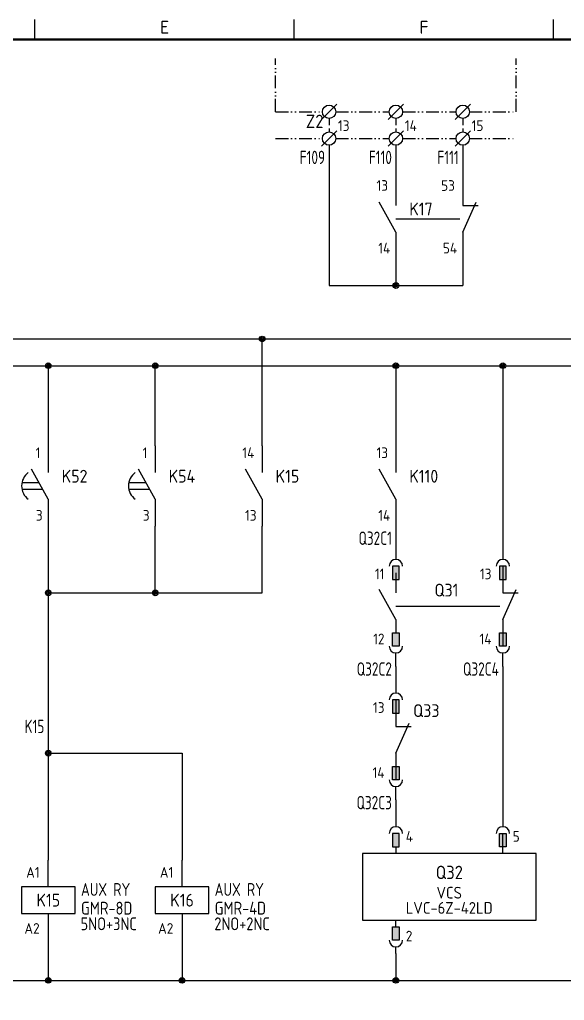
# Model space of a CAD drawing. Header units: millimetres. Extents: x 0 to 556, y 1 to 306.
# Drawn here: x 207.1 to 309, y 103.8 to 287.2 of the extents above; entities that cross this region are included whole.
import ezdxf
from ezdxf.enums import TextEntityAlignment as Align

# ---------------------------------------------------------------- set-up
doc = ezdxf.new("R2010")
doc.units = ezdxf.units.MM
doc.linetypes.add('ACAD_ISO12W100', pattern=[21, 12, -3, 0, -3, 0, -3])
doc.linetypes.add('HIDDEN', pattern=[0.375, 0.25, -0.125])
for name, color, linetype in [('LINK', 7, 'Continuous'), ('MISC', 7, 'Continuous'), ('Sheet Line', 3, 'Continuous'), ('Sheet Text', 2, 'Continuous'), ('SYMS', 7, 'Continuous'), ('TAGS', 7, 'Continuous'), ('TERMS', 7, 'Continuous'), ('WIRE_YELLOW', 2, 'Continuous'), ('WIREFIXED', 7, 'Continuous')]:
    doc.layers.add(name, color=color, linetype=linetype)
doc.layers.add('Sheet Out Line', color=2, linetype='Continuous', lineweight=50)
doc.styles.add('WD', font='ISOCP2.shx')
doc.styles.add('WD_IEC', font='ISOCP2.shx', dxfattribs={"width": 1.1, "height": 2.4, "bigfont": 'whgtxt.shx'})

# ---------------------------------------------------------------- blocks, each defined once
blk = doc.blocks.new('LSSA3')
at = {"layer": 'Sheet Line'}
for p, q in [((210, 283.5), (210, 287.25)), ((258.5, 283.5), (258.5, 287.25)), ((307, 283.5), (307, 287.25))]:
    blk.add_line(p, q, dxfattribs=at)
at = {"layer": 'Sheet Out Line'}
blk.add_lwpolyline([(16, 6.5), (404, 6.5), (404, 283.5), (16, 283.5)], close=True, dxfattribs=at)
at = {"style": 'WD_IEC', "width": 1.1}
for tag, height, p in [('DESC4', 2.4, (57.5, 39.5)), ('CUSTOMERS31', 3.8, (219, 38)), ('TITLE1', 3.6, (333, 37.5)), ('CUSTOMERS21', 3.8, (219, 35.25)), ('DESC3', 2.4, (57.5, 33.5)), ('CUSTOMERS32', 3.8, (219, 32.5)), ('TITLE2', 3.6, (333, 32.5)), ('CUSTOMERS22', 3.8, (219, 29.75)), ('RN', 3.5, (398, 28.75)), ('DESC2', 2.4, (57.5, 27.5)), ('CUSTOMERS33', 3.8, (219, 27)), ('TITLE3', 3.6, (333, 27.5)), ('DESC1', 2.4, (57.5, 21.5)), ('WORKNO', 3.5, (365.5, 18.5)), ('FILE', 2.4, (314, 18.5)), ('DESC0', 2.4, (57.5, 15.5)), ('SHN', 2.4, (395, 12)), ('TSH', 2.4, (401, 9))]:
    blk.add_attdef(tag, text='', height=height, dxfattribs=at).set_placement(p, align=Align.MIDDLE_CENTER)
at = {"style": 'WD_IEC'}
for tag, p in [('DATE4', (96.5, 39.5)), ('DRWN4', (111.5, 39.5)), ('DSGN4', (126.5, 39.5)), ('CHKD4', (141.5, 39.5)), ('APPD4', (156.5, 39.5)), ('DATE3', (96.5, 33.5)), ('DRWN3', (111.5, 33.5)), ('DSGN3', (126.5, 33.5)), ('CHKD3', (141.5, 33.5)), ('APPD3', (156.5, 33.5)), ('DATE2', (96.5, 27.5)), ('DRWN2', (111.5, 27.5)), ('DSGN2', (126.5, 27.5)), ('CHKD2', (141.5, 27.5)), ('APPD2', (156.5, 27.5)), ('DATE1', (96.5, 21.5)), ('DRWN1', (111.5, 21.5)), ('DSGN1', (126.5, 21.5)), ('CHKD1', (141.5, 21.5)), ('APPD1', (156.5, 21.5)), ('DATE0', (96.5, 15.5)), ('DRWN0', (111.5, 15.5)), ('DSGN0', (126.5, 15.5)), ('CHKD0', (141.5, 15.5)), ('APPD0', (156.5, 15.5))]:
    blk.add_attdef(tag, text='', height=2.4, dxfattribs=at).set_placement(p, align=Align.MIDDLE_CENTER)
at = {"style": 'WD_IEC', "width": 1.1}
for tag, p in [('DWG1ST', (345, 10.5)), ('DWGNO', (373.49, 10.5))]:
    blk.add_attdef(tag, text='', height=3.5, dxfattribs=at).set_placement(p, align=Align.MIDDLE_LEFT)
at = {"style": 'WD_IEC', "width": 1.1, "flags": 9}
blk.add_attdef('WD_TB', (0, 0), '', height=2.4, dxfattribs=at)
at = {"layer": 'Sheet Text', "style": 'WD_IEC', "width": 1.1}
for s, p in [('E', (234.25, 284.62)), ('F', (282.75, 284.62))]:
    blk.add_text(s, height=2.4, dxfattribs=at).set_placement(p, align=Align.CENTER)
blk = doc.blocks.new('VA21_VCSQ2')
for p, q in [((0, 0), (0, -1.25)), ((20, 0), (20, -1.25)), ((20, -6.25), (20, -2.5)), ((0, -5), (0, -6.25)), ((26.25, -6.25), (-6.25, -6.25)), ((-6.25, -6.25), (-6.25, -18.75)), ((0, -6.25), (0, -6.25)), ((26.25, -18.75), (26.25, -6.25)), ((-6.25, -10.01), (-6.25, -10.01)), ((-6.25, -18.75), (26.25, -18.75)), ((0, -18.75), (0, -18.75)), ((0, -20), (0, -18.75)), ((0, -25), (0, -23.75))]:
    blk.add_line(p, q)
for points in [[(0.62, -2.5), (-0.62, -2.5), (-0.62, -5), (0.62, -5)], [(19.38, -2.5), (20.62, -2.5), (20.62, -5), (19.38, -5)], [(0.62, -22.5), (-0.62, -22.5), (-0.62, -20), (0.62, -20)]]:
    blk.add_lwpolyline(points, close=True)
for centre, start, end in [((0, -2.5), 0, 180), ((20, -2.5), 0, 180), ((0, -22.5), 180, 0)]:
    blk.add_arc(centre, 1.25, start, end)
for points in [[(0.62, -5), (0.62, -2.5), (-0.62, -5), (-0.62, -2.5)], [(19.38, -5), (19.38, -2.5), (20.62, -5), (20.62, -2.5)], [(0.62, -20), (0.62, -22.5), (-0.62, -20), (-0.62, -22.5)]]:
    blk.add_solid(points)
at = {"flags": 1}
for tag, p, height, style in [('X2TERM01', (0, 0), 0.08, 'WD'), ('X2TERM03', (20, 0), 0.08, 'WD'), ('CAT', (26.86, -9.24), 1, 'WD_IEC'), ('FAMILY', (26.85, -10.78), 1, 'WD_IEC'), ('CATDESC', (26.85, -12.28), 1, 'WD_IEC'), ('MFG', (26.9, -13.57), 1, 'WD_IEC'), ('ASSYCODE', (26.79, -14.93), 1, 'WD_IEC'), ('RATING10', (26.79, -16.3), 1, 'WD_IEC'), ('RATING1', (26.79, -17.67), 1, 'WD_IEC'), ('RATING2', (26.79, -19.04), 1, 'WD_IEC'), ('X8TERM02', (0, -25), 0.08, 'WD')]:
    blk.add_attdef(tag, p, '', height=height, dxfattribs=dict(at, style=style))
at = {"linetype": 'Continuous', "style": 'WD'}
for tag, p in [('TERM01', (1.85, -3.08)), ('TERM03', (21.85, -3.08)), ('TERM02', (1.85, -21.72))]:
    blk.add_attdef(tag, text='', height=2, dxfattribs=at).set_placement(p, align=Align.MIDDLE_LEFT)
at = {"style": 'WD_IEC', "flags": 1}
for tag, p in [('LOC', (26.95, -7.35)), ('INST', (26.98, -6.05))]:
    blk.add_attdef(tag, text='', height=1, dxfattribs=at).set_placement(p, align=Align.MIDDLE_LEFT)
at = {"style": 'WD_IEC'}
for tag, height, p in [('TAG1', 2.5, (9.99, -9.81)), ('RATING12', 2.2, (9.97, -13.6)), ('RATING11', 2.2, (9.97, -16.45))]:
    blk.add_attdef(tag, text='', height=height, dxfattribs=at).set_placement(p, align=Align.MIDDLE_CENTER)
at = {"lineweight": 9, "style": 'WD_IEC'}
for tag, p in [('NO', (-4.31, -38.19)), ('NC', (-4.31, -41.69))]:
    blk.add_attdef(tag, text='', height=2.5, dxfattribs=at).set_placement(p, align=Align.TOP_RIGHT)
for tag, p in [('XREFNO', (-2.81, -38.19)), ('XREFNC', (-2.81, -41.69))]:
    blk.add_attdef(tag, text='', height=2.5, dxfattribs=at).set_placement(p, align=Align.TOP_LEFT)
blk = doc.blocks.new('WDDOT')
for radius in [0.529, 0.33, 0.164]:
    blk.add_circle((0, 0), radius)
blk = doc.blocks.new('VJ11_AUXRY_Q1')
for p, q in [((0, 2.5), (0, 7.5)), ((0, -2.5), (0, -7.5))]:
    blk.add_line(p, q)
blk.add_lwpolyline([(-5, 2.5), (-5, -2.5), (5, -2.5), (5, 2.5)], close=True)
at = {"style": 'WD_IEC', "flags": 1}
for tag, p, height in [('X2TERM01', (0, 7.5), 0.32), ('X4LINK', (-5, 0), 0.32), ('X1LINK', (5, 0), 0.32), ('INST', (2.17, -4.46), 1), ('LOC', (2.14, -5.76), 1), ('X8TERM02', (0, -7.5), 0.32), ('FAMILY', (2.27, -7.15), 1), ('CAT', (2.31, -9.98), 1), ('MFG', (2.34, -8.68), 1), ('ASSYCODE', (2.25, -11.11), 1), ('WDTAGALT', (2.25, -12.35), 1), ('PEER_PINLIST', (2.25, -13.65), 1)]:
    blk.add_attdef(tag, p, '', height=height, dxfattribs=at)
at = {"style": 'WD_IEC'}
for tag, p in [('TERM01', (-1.63, 4.2)), ('TERM02', (-1.63, -6.29))]:
    blk.add_attdef(tag, text='', height=2, dxfattribs=at).set_placement(p, align=Align.RIGHT)
for tag, p, width in [('RATING12', (6.11, 0.8), 0.85), ('RATING11', (6.11, -2.7), 0.9), ('RATING1', (6.04, -5.62), 0.9)]:
    blk.add_attdef(tag, p, '', height=2.4, dxfattribs=dict(at, width=width))
blk.add_attdef('TAG1', text='', height=2.4, dxfattribs=at).set_placement((0, 0), align=Align.MIDDLE_CENTER)
at = {"lineweight": 9, "style": 'WD_IEC'}
for tag, p in [('NO', (-5.5, -16.5)), ('NC', (-5.5, -20))]:
    blk.add_attdef(tag, text='', height=2.5, dxfattribs=at).set_placement(p, align=Align.TOP_RIGHT)
for tag, p in [('XREFNO', (-4, -16.5)), ('XREFNC', (-4, -20))]:
    blk.add_attdef(tag, text='', height=2.5, dxfattribs=at).set_placement(p, align=Align.TOP_LEFT)
blk = doc.blocks.new('VJ321_TIMER1')
for p, q in [((0, 7.5), (0, 2.5)), ((0, -2.5), (-3.12, 3.12)), ((-4.94, 0.62), (-1.74, 0.62)), ((-4.94, -0.62), (-1.04, -0.62)), ((0, -2.5), (0, -7.5))]:
    blk.add_line(p, q)
blk.add_arc((-1.88, 0), 3.12, 126.8699, 233.1301)
at = {"style": 'WD_IEC', "flags": 1}
for tag, p in [('X2TERM01', (0, 7.5)), ('X4LINK', (-5.75, 0)), ('X1LINK', (-0.5, 0)), ('X8TERM02', (0, -7.5))]:
    blk.add_attdef(tag, p, '', height=0.32, dxfattribs=at)
at = {"linetype": 'Continuous', "style": 'WD_IEC'}
for tag, p in [('TERM01', (-1.47, 5.21)), ('TERM02', (-1.06, -6.5))]:
    blk.add_attdef(tag, text='', height=2, dxfattribs=at).set_placement(p, align=Align.RIGHT)
at = {"style": 'WD', "flags": 1}
for tag, p in [('INST', (-7.16, 1.33)), ('LOC', (-7.26, -0.03)), ('FAMILY', (-7.22, -2.55)), ('XREF', (-7.24, -1.29)), ('CONTACT', (-7.29, -3.89))]:
    blk.add_attdef(tag, text='', height=1, dxfattribs=at).set_placement(p, align=Align.RIGHT)
at = {"style": 'WD_IEC'}
for tag, p in [('TAG2', (2.5, 0.62)), ('TEXT1', (2.5, -2.89)), ('TEXT2', (2.5, -6.09))]:
    blk.add_attdef(tag, p, '', height=2.4, dxfattribs=at)
blk = doc.blocks.new('VB421_AUXCONTACT1')
for p, q in [((0, 7.5), (0, 2.5)), ((0, -2.5), (-3.12, 3.12)), ((0, -2.5), (0, -7.5))]:
    blk.add_line(p, q)
at = {"style": 'WD_IEC', "flags": 1}
for tag, p, height in [('X2TERM01', (0, 7.5), 0.34), ('X4LINK', (-2.75, 0), 0.32), ('X1LINK', (0, 0), 0.34), ('X8TERM02', (0, -7.5), 0.34)]:
    blk.add_attdef(tag, p, '', height=height, dxfattribs=at)
at = {"linetype": 'Continuous', "style": 'WD_IEC'}
for tag, p in [('TERM01', (-1.47, 5.21)), ('TERM02', (-1.06, -6.5))]:
    blk.add_attdef(tag, text='', height=2, dxfattribs=at).set_placement(p, align=Align.RIGHT)
at = {"style": 'WD_IEC'}
for tag, p in [('TAG2', (2.5, 0.62)), ('TEXT1', (2.5, -2.89)), ('TEXT2', (2.5, -6.09))]:
    blk.add_attdef(tag, p, '', height=2.4, dxfattribs=at)
for tag, p in [('INST', (-2.43, -9.12)), ('LOC', (-2.58, -10.73))]:
    blk.add_attdef(tag, text='', height=1, dxfattribs=at).set_placement(p, align=Align.RIGHT)
at = {"style": 'WD_IEC', "flags": 1}
for tag, p in [('FAMILY', (-2.53, -13.64)), ('XREF', (-2.58, -12.19)), ('CONTACT', (-2.6, -15.24))]:
    blk.add_attdef(tag, text='', height=1, dxfattribs=at).set_placement(p, align=Align.RIGHT)
blk = doc.blocks.new('WD_WNV')
at = {"linetype": 'Continuous', "style": 'WD_IEC', "width": 0.8}
blk.add_attdef('WIRENO', text='', height=2.5, rotation=90, dxfattribs=at).set_placement((-0.75, 0), align=Align.CENTER)
at = {"style": 'WD_IEC', "flags": 1}
for tag, p in [('W08USER', (-1, 0.375)), ('W04USER', (-1, 0.875)), ('W05USER', (-1, 0.75)), ('W09USER', (-1, 0.25)), ('W03USER', (-1, 1)), ('W06USER', (-1, 0.625)), ('W07USER', (-1, 0.5)), ('W02USER', (-1, 1.125)), ('W01USER', (-1, 1.25)), ('W10USER', (-1, 0.125))]:
    blk.add_attdef(tag, text='', height=0.08, dxfattribs=at).set_placement(p, align=Align.CENTER)
blk = doc.blocks.new('HT0_TB1')
blk.add_circle((0, 0), 1.25)
at = {"layer": 'SYMS'}
blk.add_line((-1.44, -1.44), (1.44, 1.44), dxfattribs=at)
at = {"flags": 1}
for tag, p, height, style in [('X4LINK', (-1.25, 0), 0.01, 'WD'), ('X4TERM01', (-1.25, 0), 0.25, 'WD_IEC'), ('X2TERM01', (0, 1.25), 0.25, 'WD_IEC'), ('X1LINK', (1.25, 0), 0.01, 'WD'), ('X1TERM01', (1.25, 0), 0.25, 'WD_IEC'), ('X8TERM01', (0, -1.25), 0.25, 'WD_IEC')]:
    blk.add_attdef(tag, p, '', height=height, dxfattribs=dict(at, style=style))
blk = doc.blocks.new('HT0W_TB1')
blk.add_circle((0, 0), 1.25)
at = {"layer": 'SYMS'}
blk.add_line((-1.44, -1.44), (1.44, 1.44), dxfattribs=at)
at = {"style": 'WD_IEC', "flags": 1}
for tag, p in [('INST', (-1.04, 7.87)), ('LOC', (-1.04, 4.87))]:
    blk.add_attdef(tag, text='', height=2.5, dxfattribs=at).set_placement(p, align=Align.BOTTOM_RIGHT)
at = {"style": 'WD_IEC'}
blk.add_attdef('TAGSTRIP', text='', height=2.5, dxfattribs=at).set_placement((-1.04, 1.87), align=Align.BOTTOM_RIGHT)
blk.add_attdef('TERM01', text='', height=2, dxfattribs=at).set_placement((1.66, 0.81), align=Align.BOTTOM_LEFT)
at = {"flags": 1}
for tag, p, height, style in [('X4LINK', (-1.25, 0), 0.01, 'WD'), ('X4TERM01', (-1.25, 0), 0.25, 'WD_IEC'), ('STRIPSEQ', (-0.02, -0.02), 0.025, 'WD_IEC'), ('X2TERM01', (0, 1.25), 0.25, 'WD_IEC'), ('X1LINK', (1.25, 0), 0.01, 'WD'), ('X1TERM01', (1.25, 0), 0.25, 'WD_IEC'), ('LINKTERM', (-0.02, -0.06), 0.025, 'WD_IEC'), ('X8TERM01', (0, -1.25), 0.25, 'WD_IEC')]:
    blk.add_attdef(tag, p, '', height=height, dxfattribs=dict(at, style=style))
at = {"style": 'WD_IEC', "flags": 1}
for tag, height, p in [('CAT', 1, (-1.95, -2.37)), ('MFG', 1, (-2.09, -3.63)), ('ASSYCODE', 1, (-2.04, -4.92)), ('DESC1', 2, (-1.78, -7.62)), ('DESC2', 2, (-1.78, -10.06)), ('DESC3', 2, (-1.78, -12.55))]:
    blk.add_attdef(tag, text='', height=height, dxfattribs=at).set_placement(p, align=Align.RIGHT)
blk = doc.blocks.new('VB422_AUXCONTACT1')
for p, q in [((0, 7.5), (0, 2.5)), ((0, -2.5), (2.5, 3.12)), ((0, 2.5), (2.87, 2.5)), ((0, -2.5), (0, -7.5))]:
    blk.add_line(p, q)
at = {"style": 'WD_IEC', "flags": 1}
for tag, p, height in [('X2TERM01', (0, 7.5), 0.34), ('X4LINK', (-0.55, 0), 0.32), ('X1LINK', (1.92, 0), 0.32), ('X8TERM02', (0, -7.5), 0.34)]:
    blk.add_attdef(tag, p, '', height=height, dxfattribs=at)
at = {"linetype": 'Continuous', "style": 'WD_IEC'}
for tag, p in [('TERM01', (-1.47, 5.21)), ('TERM02', (-1.06, -6.5))]:
    blk.add_attdef(tag, text='', height=2, dxfattribs=at).set_placement(p, align=Align.RIGHT)
at = {"style": 'WD_IEC'}
for tag, p in [('TAG2', (4.38, 0.62)), ('TEXT1', (4.38, -2.89)), ('TEXT2', (4.38, -6.09))]:
    blk.add_attdef(tag, p, '', height=2.4, dxfattribs=at)
for tag, p in [('INST', (-2.43, -9.12)), ('LOC', (-2.58, -10.73))]:
    blk.add_attdef(tag, text='', height=1, dxfattribs=at).set_placement(p, align=Align.RIGHT)
at = {"style": 'WD_IEC', "flags": 1}
for tag, p in [('FAMILY', (-2.53, -13.64)), ('XREF', (-2.58, -12.19)), ('CONTACT', (-2.6, -15.24))]:
    blk.add_attdef(tag, text='', height=1, dxfattribs=at).set_placement(p, align=Align.RIGHT)
blk = doc.blocks.new('VA121_AUXCONTACT')
for p, q in [((0, 11.25), (0, 8.75)), ((0, 6.25), (0, 2.5)), ((0, -2.5), (-3.12, 3.12)), ((0, -2.5), (0, -5)), ((0, -11.25), (0, -8.75))]:
    blk.add_line(p, q)
for points in [[(0.62, 7.5), (-0.62, 7.5), (-0.62, 5), (0.62, 5)], [(0.62, -7.5), (-0.62, -7.5), (-0.62, -5), (0.62, -5)]]:
    blk.add_lwpolyline(points, close=True)
for centre, start, end in [((0, 7.5), 0, 180), ((0, -7.5), 180, 0)]:
    blk.add_arc(centre, 1.25, start, end)
for points in [[(0.62, 5), (0.62, 7.5), (-0.62, 5), (-0.62, 7.5)], [(0.62, -5), (0.62, -7.5), (-0.62, -5), (-0.62, -7.5)]]:
    blk.add_solid(points)
at = {"flags": 1}
for tag, p, height, style in [('X2TERM01', (0, 11.25), 0.08, 'WD'), ('X4LINK', (-2.42, 0), 0.32, 'WD_IEC'), ('X1LINK', (0, 0), 0.32, 'WD_IEC'), ('X8TERM02', (0, -11.25), 0.08, 'WD')]:
    blk.add_attdef(tag, p, '', height=height, dxfattribs=dict(at, style=style))
at = {"style": 'WD_IEC'}
for tag, p in [('TERM01', (-2.13, 5.04)), ('TERM02', (-2.13, -7.13))]:
    blk.add_attdef(tag, text='', height=2, dxfattribs=at).set_placement(p, align=Align.RIGHT)
for tag, p in [('TAG2', (2.69, 5.46)), ('TEXT1', (2.69, 1.42)), ('TEXT2', (2.69, -1.5))]:
    blk.add_attdef(tag, text='', height=2.4, dxfattribs=at).set_placement(p, align=Align.MIDDLE_LEFT)
at = {"style": 'WD_IEC', "flags": 1}
blk.add_attdef('XREF', text='', height=1.8, dxfattribs=at).set_placement((2.69, -3.96), align=Align.MIDDLE_LEFT)
for tag, p in [('INST', (-2.37, -9.97)), ('LOC', (-2.4, -11.27)), ('FAMILY', (-2.27, -12.66)), ('CONTACT', (-2.27, -14))]:
    blk.add_attdef(tag, text='', height=1, dxfattribs=at).set_placement(p, align=Align.RIGHT)
blk = doc.blocks.new('VA122_AUXCONTACT')
for p, q in [((0, 11.25), (0, 8.75)), ((0, 7.5), (0, 2.5)), ((0, -2.5), (2.5, 3.12)), ((0, 2.5), (2.87, 2.5)), ((0, -2.5), (0, -7.5)), ((0, -11.25), (0, -8.75))]:
    blk.add_line(p, q)
for points in [[(0.62, 7.5), (-0.62, 7.5), (-0.62, 5), (0.62, 5)], [(0.62, -7.5), (-0.62, -7.5), (-0.62, -5), (0.62, -5)]]:
    blk.add_lwpolyline(points, close=True)
for centre, start, end in [((0, 7.5), 0, 180), ((0, -7.5), 180, 0)]:
    blk.add_arc(centre, 1.25, start, end)
for points in [[(0.62, 5), (0.62, 7.5), (-0.62, 5), (-0.62, 7.5)], [(0.62, -5), (0.62, -7.5), (-0.62, -5), (-0.62, -7.5)]]:
    blk.add_solid(points)
at = {"flags": 1}
for tag, p, height, style in [('X2TERM01', (0, 11.25), 0.08, 'WD'), ('X4LINK', (-0.55, 0), 0.32, 'WD_IEC'), ('X1LINK', (1.92, 0), 0.32, 'WD_IEC'), ('X8TERM02', (0, -11.25), 0.08, 'WD')]:
    blk.add_attdef(tag, p, '', height=height, dxfattribs=dict(at, style=style))
at = {"style": 'WD_IEC'}
for tag, p in [('TERM01', (-2.13, 5.04)), ('TERM02', (-2.13, -7.13))]:
    blk.add_attdef(tag, text='', height=2, dxfattribs=at).set_placement(p, align=Align.RIGHT)
for tag, p in [('TAG2', (3.23, 5.46)), ('TEXT1', (3.23, 1.42)), ('TEXT2', (3.23, -1.5))]:
    blk.add_attdef(tag, text='', height=2.4, dxfattribs=at).set_placement(p, align=Align.MIDDLE_LEFT)
at = {"style": 'WD_IEC', "flags": 1}
blk.add_attdef('XREF', text='', height=1.8, dxfattribs=at).set_placement((3.23, -3.96), align=Align.MIDDLE_LEFT)
for tag, p in [('INST', (-2.37, -9.97)), ('LOC', (-2.4, -11.27)), ('FAMILY', (-2.27, -12.66)), ('CONTACT', (-2.27, -14))]:
    blk.add_attdef(tag, text='', height=1, dxfattribs=at).set_placement(p, align=Align.RIGHT)

msp = doc.modelspace()

# ---------------------------------------------------------------- linework, layer by layer
at = {"linetype": 'ACAD_ISO12W100', "ltscale": 0.2}
for p, q in [((255, 270), (255, 280)), ((300, 270), (300, 280)), ((255, 270), (263.75, 270)), ((266.25, 270), (276.25, 270)), ((278.75, 270), (288.75, 270)), ((291.25, 270), (300, 270)), ((255, 265), (263.75, 265)), ((266.25, 265), (276.25, 265)), ((278.75, 265), (288.75, 265)), ((291.25, 265), (300, 265))]:
    msp.add_line(p, q, dxfattribs=at)
at = {"linetype": 'HIDDEN', "ltscale": 5}
for p, q in [((265, 268.75), (265, 266.25)), ((277.5, 268.75), (277.5, 266.25)), ((290, 268.75), (290, 266.25))]:
    msp.add_line(p, q, dxfattribs=at)
at = {"layer": 'LINK'}
for points in [[(277.5, 250), (289.45, 250)], [(277.5, 177.5), (296.95, 177.5)]]:
    msp.add_lwpolyline(points, dxfattribs=at)
at = {"layer": 'WIRE_YELLOW', "linetype": 'Continuous'}
for p, q in [((265, 263.75), (265, 237.5)), ((277.5, 263.75), (277.5, 257.5)), ((290, 263.75), (290, 257.5)), ((277.5, 242.5), (277.5, 237.5)), ((290, 242.5), (290, 237.5)), ((265, 237.5), (290, 237.5)), ((85, 227.5), (387.5, 227.5)), ((252.5, 207.5), (252.5, 227.5)), ((37.5, 222.5), (390, 222.5)), ((212.5, 222.5), (212.5, 207.5)), ((232.5, 207.5), (232.5, 222.5)), ((277.5, 222.5), (277.5, 207.5)), ((297.5, 222.5), (297.5, 188.75)), ((212.5, 192.5), (212.5, 130)), ((232.5, 180), (232.5, 192.5)), ((252.5, 180), (252.5, 192.5)), ((277.5, 192.5), (277.5, 188.75)), ((212.5, 180), (252.5, 180)), ((277.5, 166.25), (277.5, 163.75)), ((297.5, 166.25), (297.5, 137.5)), ((212.5, 150), (237.5, 150)), ((237.5, 150), (237.5, 130)), ((277.5, 141.25), (277.5, 137.5)), ((212.5, 115), (212.5, 107.5)), ((237.5, 115), (237.5, 107.5)), ((277.5, 112.5), (277.5, 107.5)), ((37.5, 107.5), (390, 107.5))]:
    msp.add_line(p, q, dxfattribs=at)

# ---------------------------------------------------------------- block references
at = {"linetype": 'Continuous'}
msp.add_blockref('LSSA3', (0, 0), dxfattribs=at)
at = {"layer": 'SYMS', "color": 2, "linetype": 'Continuous'}
for p in [(265, 270), (277.5, 270), (290, 270)]:
    msp.add_blockref('HT0_TB1', p, dxfattribs=at)
at = {"layer": 'SYMS', "linetype": 'Continuous'}
ref = msp.add_blockref('HT0W_TB1', (265, 265), dxfattribs=at)
ref.add_attrib('TAGSTRIP', 'Z2', dxfattribs={"layer": 'TAGS', "height": 2.5, "style": 'WD_IEC'}).set_placement((263.96, 266.21), align=Align.BOTTOM_RIGHT)
ref.add_attrib('TERM01', '13', dxfattribs={"layer": 'TERMS', "height": 2, "style": 'WD_IEC'}).set_placement((266.66, 265.81), align=Align.BOTTOM_LEFT)
ref = msp.add_blockref('HT0W_TB1', (277.5, 265), dxfattribs=at)
ref.add_attrib('TERM01', '14', dxfattribs={"layer": 'TERMS', "height": 2, "style": 'WD_IEC'}).set_placement((279.16, 265.81), align=Align.BOTTOM_LEFT)
ref = msp.add_blockref('HT0W_TB1', (290, 265), dxfattribs=at)
ref.add_attrib('TERM01', '15', dxfattribs={"layer": 'TERMS', "height": 2, "style": 'WD_IEC'}).set_placement((291.66, 265.81), align=Align.BOTTOM_LEFT)
ref = msp.add_blockref('VB421_AUXCONTACT1', (277.5, 250), dxfattribs=at)
ref.add_attrib('TERM02', '14', dxfattribs={"layer": 'TERMS', "linetype": 'Continuous', "height": 2, "style": 'WD_IEC'}).set_placement((276.44, 243.5), align=Align.RIGHT)
ref.add_attrib('TERM01', '13', dxfattribs={"layer": 'TERMS', "linetype": 'Continuous', "height": 2, "style": 'WD_IEC'}).set_placement((276.03, 255.21), align=Align.RIGHT)
ref.add_attrib('TAG2', 'K17', (280, 250.62), dxfattribs={"layer": 'TAGS', "height": 2.4, "style": 'WD_IEC'})
ref = msp.add_blockref('VB422_AUXCONTACT1', (290, 250), dxfattribs=at)
ref.add_attrib('TERM02', '54', dxfattribs={"layer": 'TERMS', "linetype": 'Continuous', "height": 2, "style": 'WD_IEC'}).set_placement((288.94, 243.5), align=Align.RIGHT)
ref.add_attrib('TERM01', '53', dxfattribs={"layer": 'TERMS', "linetype": 'Continuous', "height": 2, "style": 'WD_IEC'}).set_placement((288.53, 255.21), align=Align.RIGHT)
for p in [(277.5, 237.5), (252.5, 227.5), (212.5, 222.5), (232.5, 222.5), (277.5, 222.5), (297.5, 222.5), (212.5, 180), (232.5, 180), (212.5, 150), (212.5, 107.5), (237.5, 107.5), (277.5, 107.5)]:
    msp.add_blockref('WDDOT', p, dxfattribs=at)
ref = msp.add_blockref('VJ321_TIMER1', (212.5, 200), dxfattribs=at)
ref.add_attrib('TERM02', '3', dxfattribs={"layer": 'TERMS', "linetype": 'Continuous', "height": 2, "style": 'WD_IEC'}).set_placement((211.44, 193.5), align=Align.RIGHT)
ref.add_attrib('TERM01', '1', dxfattribs={"layer": 'TERMS', "linetype": 'Continuous', "height": 2, "style": 'WD_IEC'}).set_placement((211.03, 205.21), align=Align.RIGHT)
ref.add_attrib('TAG2', 'K52', (215, 200.62), dxfattribs={"layer": 'TAGS', "height": 2.4, "style": 'WD_IEC'})
ref = msp.add_blockref('VJ321_TIMER1', (232.5, 200), dxfattribs=at)
ref.add_attrib('TERM02', '3', dxfattribs={"layer": 'TERMS', "linetype": 'Continuous', "height": 2, "style": 'WD_IEC'}).set_placement((231.44, 193.5), align=Align.RIGHT)
ref.add_attrib('TERM01', '1', dxfattribs={"layer": 'TERMS', "linetype": 'Continuous', "height": 2, "style": 'WD_IEC'}).set_placement((231.03, 205.21), align=Align.RIGHT)
ref.add_attrib('TAG2', 'K54', (235, 200.62), dxfattribs={"layer": 'TAGS', "height": 2.4, "style": 'WD_IEC'})
ref = msp.add_blockref('VB421_AUXCONTACT1', (252.5, 200), dxfattribs=at)
ref.add_attrib('TERM02', '13', dxfattribs={"layer": 'TERMS', "linetype": 'Continuous', "height": 2, "style": 'WD_IEC'}).set_placement((251.44, 193.5), align=Align.RIGHT)
ref.add_attrib('TERM01', '14', dxfattribs={"layer": 'TERMS', "linetype": 'Continuous', "height": 2, "style": 'WD_IEC'}).set_placement((251.03, 205.21), align=Align.RIGHT)
ref.add_attrib('TAG2', 'K15', (255, 200.62), dxfattribs={"layer": 'TAGS', "height": 2.4, "style": 'WD_IEC'})
ref = msp.add_blockref('VB421_AUXCONTACT1', (277.5, 200), dxfattribs=at)
ref.add_attrib('TERM02', '14', dxfattribs={"layer": 'TERMS', "linetype": 'Continuous', "height": 2, "style": 'WD_IEC'}).set_placement((276.44, 193.5), align=Align.RIGHT)
ref.add_attrib('TERM01', '13', dxfattribs={"layer": 'TERMS', "linetype": 'Continuous', "height": 2, "style": 'WD_IEC'}).set_placement((276.03, 205.21), align=Align.RIGHT)
ref.add_attrib('TAG2', 'K110', (280, 200.62), dxfattribs={"layer": 'TAGS', "height": 2.4, "style": 'WD_IEC'})
ref = msp.add_blockref('VA121_AUXCONTACT', (277.5, 177.5), dxfattribs=at)
ref.add_attrib('TERM02', '12', dxfattribs={"layer": 'TERMS', "height": 2, "style": 'WD_IEC'}).set_placement((275.37, 170.37), align=Align.RIGHT)
ref.add_attrib('TERM01', '11', dxfattribs={"layer": 'TERMS', "height": 2, "style": 'WD_IEC'}).set_placement((275.37, 182.54), align=Align.RIGHT)
ref.add_attrib('TAG2', 'Q31', dxfattribs={"layer": 'TAGS', "height": 2.4, "style": 'WD_IEC'}).set_placement((284.71, 180.51), align=Align.MIDDLE_LEFT)
ref = msp.add_blockref('VA122_AUXCONTACT', (297.5, 177.5), dxfattribs=at)
ref.add_attrib('TERM02', '14', dxfattribs={"layer": 'TERMS', "height": 2, "style": 'WD_IEC'}).set_placement((295.37, 170.37), align=Align.RIGHT)
ref.add_attrib('TERM01', '13', dxfattribs={"layer": 'TERMS', "height": 2, "style": 'WD_IEC'}).set_placement((295.37, 182.54), align=Align.RIGHT)
ref = msp.add_blockref('VA122_AUXCONTACT', (277.5, 152.5), dxfattribs=at)
ref.add_attrib('TERM02', '14', dxfattribs={"layer": 'TERMS', "height": 2, "style": 'WD_IEC'}).set_placement((275.37, 145.37), align=Align.RIGHT)
ref.add_attrib('TERM01', '13', dxfattribs={"layer": 'TERMS', "height": 2, "style": 'WD_IEC'}).set_placement((275.37, 157.54), align=Align.RIGHT)
ref.add_attrib('TAG2', 'Q33', dxfattribs={"layer": 'TAGS', "height": 2.4, "style": 'WD_IEC'}).set_placement((280.73, 157.96), align=Align.MIDDLE_LEFT)
ref = msp.add_blockref('VA21_VCSQ2', (277.5, 137.5), dxfattribs=at)
ref.add_attrib('TERM02', '2', dxfattribs={"layer": 'TERMS', "linetype": 'Continuous', "height": 2, "style": 'WD'}).set_placement((279.35, 115.78), align=Align.MIDDLE_LEFT)
ref.add_attrib('TERM03', '5', dxfattribs={"layer": 'TERMS', "linetype": 'Continuous', "height": 2, "style": 'WD'}).set_placement((299.35, 134.42), align=Align.MIDDLE_LEFT)
ref.add_attrib('TERM01', '4', dxfattribs={"layer": 'TERMS', "linetype": 'Continuous', "height": 2, "style": 'WD'}).set_placement((279.35, 134.42), align=Align.MIDDLE_LEFT)
ref.add_attrib('RATING11', 'LVC-6Z-42LD', dxfattribs={"layer": 'MISC', "height": 2.2, "style": 'WD_IEC'}).set_placement((287.47, 121.05), align=Align.MIDDLE_CENTER)
ref.add_attrib('RATING12', 'VCS', dxfattribs={"layer": 'MISC', "height": 2.2, "style": 'WD_IEC'}).set_placement((287.47, 123.9), align=Align.MIDDLE_CENTER)
ref.add_attrib('TAG1', 'Q32', dxfattribs={"layer": 'TAGS', "height": 2.5, "style": 'WD_IEC'}).set_placement((287.49, 127.69), align=Align.MIDDLE_CENTER)
ref = msp.add_blockref('VJ11_AUXRY_Q1', (212.5, 122.5), dxfattribs=at)
ref.add_attrib('RATING1', '5NO+3NC', (218.54, 116.88), dxfattribs={"layer": 'MISC', "height": 2.4, "style": 'WD_IEC', "width": 0.9})
ref.add_attrib('RATING11', 'GMR-8D', (218.61, 119.8), dxfattribs={"layer": 'MISC', "height": 2.4, "style": 'WD_IEC', "width": 0.9})
ref.add_attrib('RATING12', 'AUX RY', (218.61, 123.3), dxfattribs={"layer": 'MISC', "height": 2.4, "style": 'WD_IEC', "width": 0.85})
ref.add_attrib('TAG1', 'K15', dxfattribs={"layer": 'TAGS', "height": 2.4, "style": 'WD_IEC'}).set_placement((212.5, 122.5), align=Align.MIDDLE_CENTER)
ref.add_attrib('TERM02', 'A2', dxfattribs={"layer": 'TERMS', "height": 2, "style": 'WD_IEC'}).set_placement((210.87, 116.21), align=Align.RIGHT)
ref.add_attrib('TERM01', 'A1', dxfattribs={"layer": 'TERMS', "height": 2, "style": 'WD_IEC'}).set_placement((210.87, 126.7), align=Align.RIGHT)
ref = msp.add_blockref('VJ11_AUXRY_Q1', (237.5, 122.5), dxfattribs=at)
ref.add_attrib('RATING1', '2NO+2NC', (243.54, 116.88), dxfattribs={"layer": 'MISC', "height": 2.4, "style": 'WD_IEC', "width": 0.9})
ref.add_attrib('RATING11', 'GMR-4D', (243.61, 119.8), dxfattribs={"layer": 'MISC', "height": 2.4, "style": 'WD_IEC', "width": 0.9})
ref.add_attrib('RATING12', 'AUX RY', (243.61, 123.3), dxfattribs={"layer": 'MISC', "height": 2.4, "style": 'WD_IEC', "width": 0.85})
ref.add_attrib('TAG1', 'K16', dxfattribs={"layer": 'TAGS', "height": 2.4, "style": 'WD_IEC'}).set_placement((237.5, 122.5), align=Align.MIDDLE_CENTER)
ref.add_attrib('TERM02', 'A2', dxfattribs={"layer": 'TERMS', "height": 2, "style": 'WD_IEC'}).set_placement((235.87, 116.21), align=Align.RIGHT)
ref.add_attrib('TERM01', 'A1', dxfattribs={"layer": 'TERMS', "height": 2, "style": 'WD_IEC'}).set_placement((235.87, 126.7), align=Align.RIGHT)
at = {"layer": 'WIREFIXED', "linetype": 'Continuous'}
ref = msp.add_blockref('WD_WNV', (265, 261.47), dxfattribs=at)
ref.add_attrib('WIRENOF', 'F109', dxfattribs={"linetype": 'Continuous', "height": 2.5, "style": 'WD_IEC', "width": 0.8}).set_placement((264.25, 261.47), align=Align.MIDDLE_RIGHT)
ref = msp.add_blockref('WD_WNV', (277.5, 263.25), dxfattribs=at)
ref.add_attrib('WIRENOF', 'F110', dxfattribs={"linetype": 'Continuous', "height": 2.5, "style": 'WD_IEC', "width": 0.8}).set_placement((276.75, 261.47), align=Align.MIDDLE_RIGHT)
ref = msp.add_blockref('WD_WNV', (290, 263.25), dxfattribs=at)
ref.add_attrib('WIRENOF', 'F111', dxfattribs={"linetype": 'Continuous', "height": 2.5, "style": 'WD_IEC', "width": 0.8}).set_placement((289.25, 261.47), align=Align.MIDDLE_RIGHT)
ref = msp.add_blockref('WD_WNV', (277.5, 192), dxfattribs=at)
ref.add_attrib('WIRENOF', 'Q32C1', dxfattribs={"linetype": 'Continuous', "height": 2.5, "style": 'WD_IEC', "width": 0.8}).set_placement((276.75, 190.22), align=Align.MIDDLE_RIGHT)
ref = msp.add_blockref('WD_WNV', (277.5, 165.75), dxfattribs=at)
ref.add_attrib('WIRENOF', 'Q32C2', dxfattribs={"linetype": 'Continuous', "height": 2.5, "style": 'WD_IEC', "width": 0.8}).set_placement((276.75, 165.75), align=Align.MIDDLE_RIGHT)
ref = msp.add_blockref('WD_WNV', (297.5, 165.75), dxfattribs=at)
ref.add_attrib('WIRENOF', 'Q32C4', dxfattribs={"linetype": 'Continuous', "height": 2.5, "style": 'WD_IEC', "width": 0.8}).set_placement((296.75, 165.75), align=Align.MIDDLE_RIGHT)
ref = msp.add_blockref('WD_WNV', (212.5, 155), dxfattribs=at)
ref.add_attrib('WIRENOF', 'K15', dxfattribs={"linetype": 'Continuous', "height": 2.5, "style": 'WD_IEC', "width": 0.8}).set_placement((211.75, 155), align=Align.MIDDLE_RIGHT)
ref = msp.add_blockref('WD_WNV', (277.5, 140.75), dxfattribs=at)
ref.add_attrib('WIRENOF', 'Q32C3', dxfattribs={"linetype": 'Continuous', "height": 2.5, "style": 'WD_IEC', "width": 0.8}).set_placement((276.75, 140.75), align=Align.MIDDLE_RIGHT)

doc.saveas('drawing.dxf')
